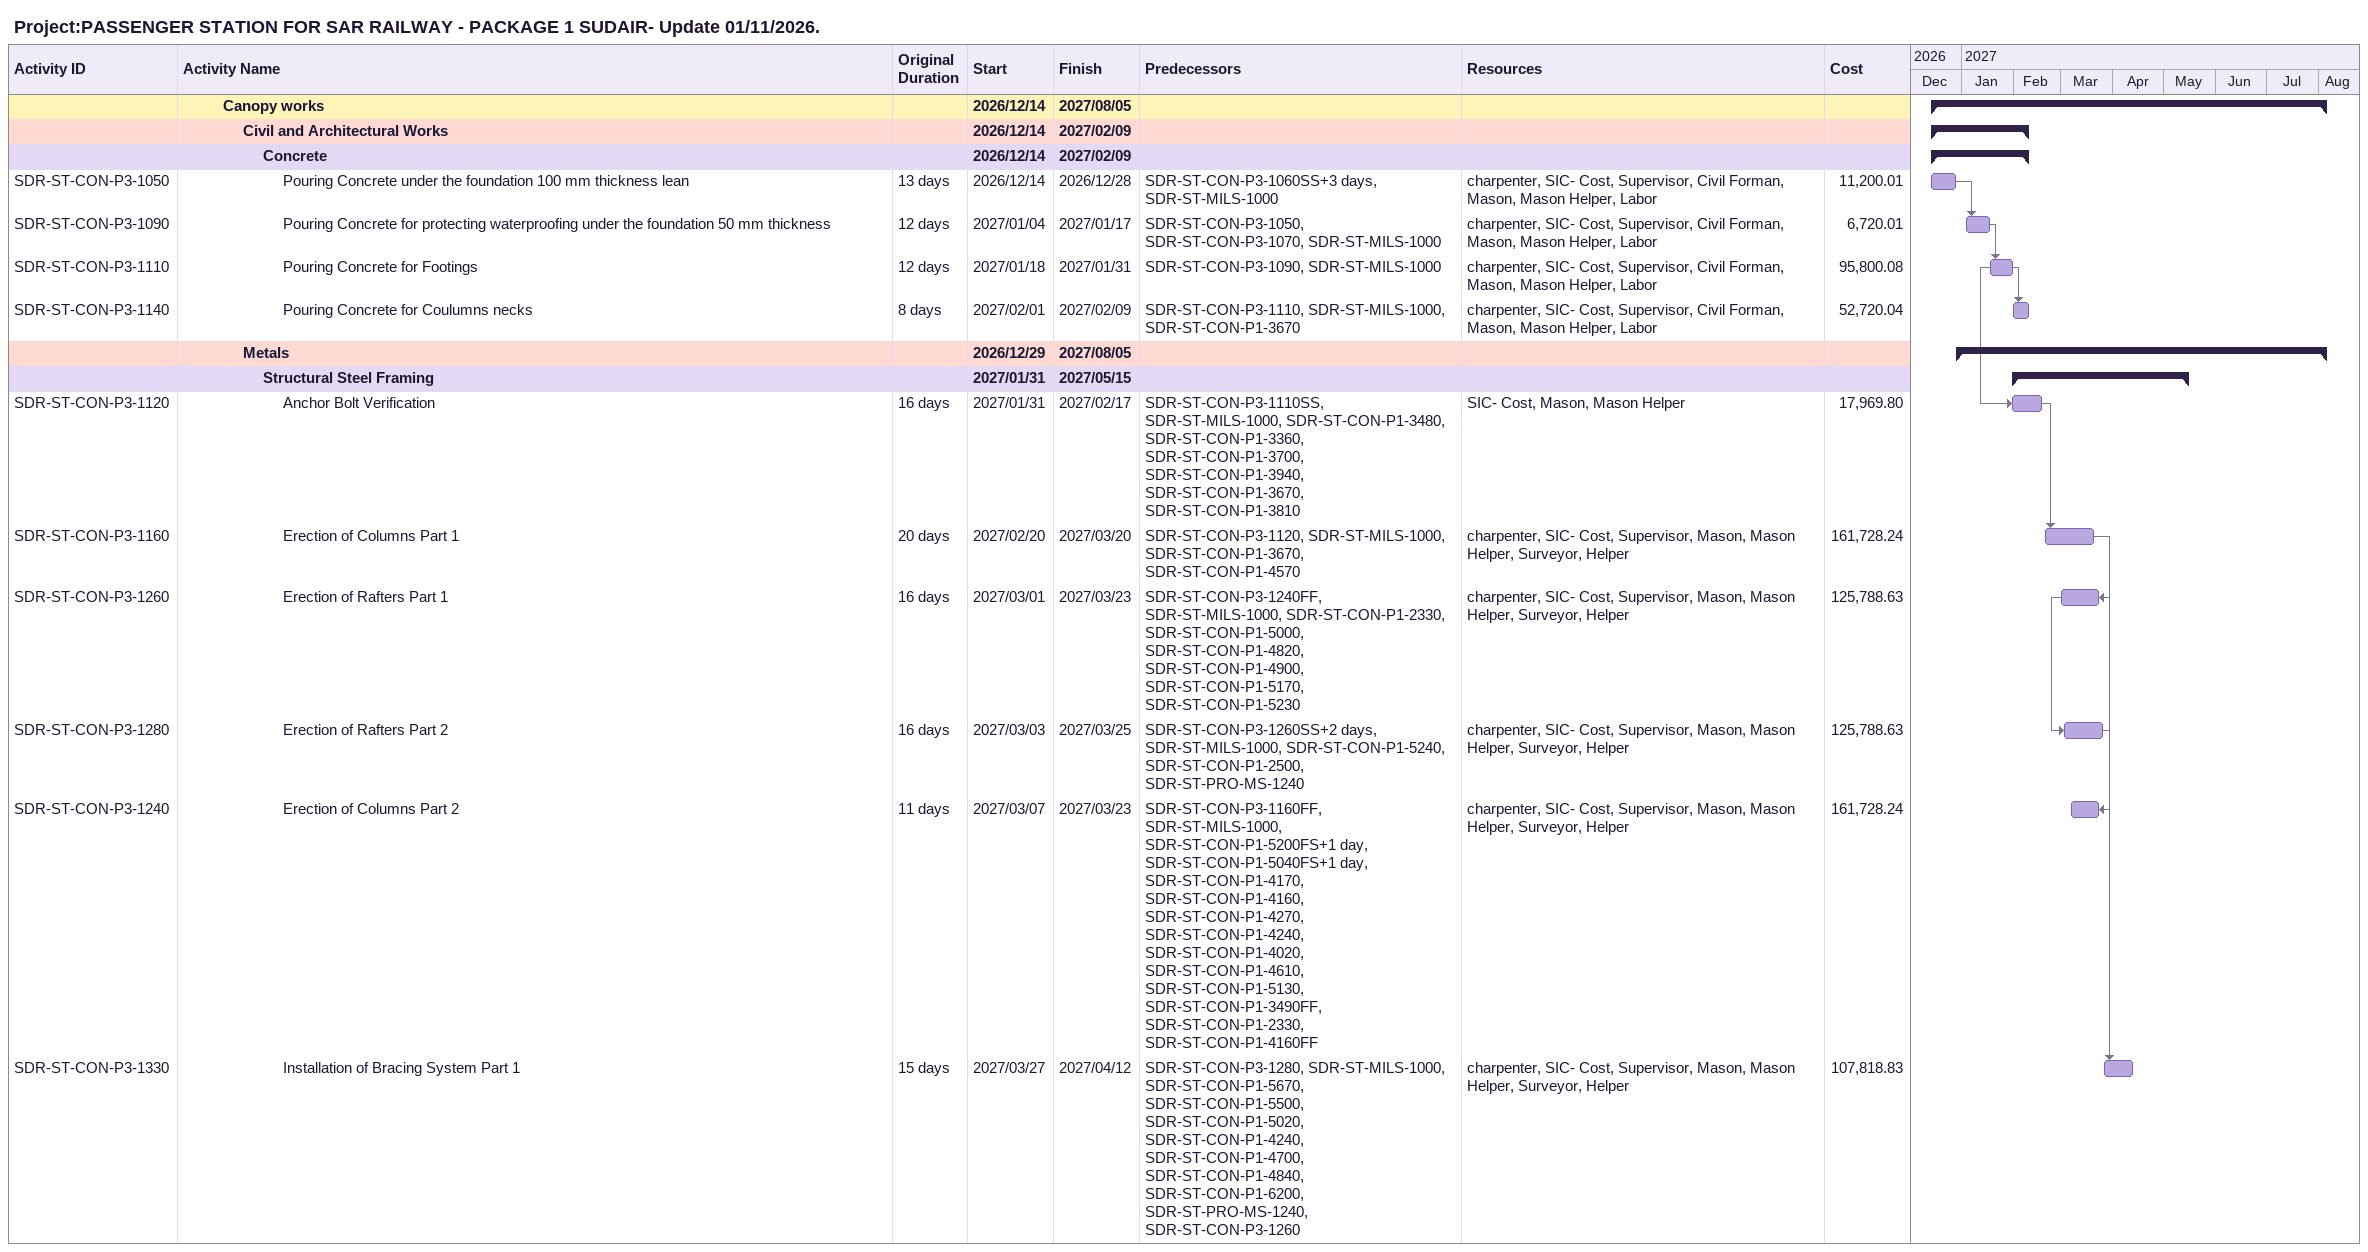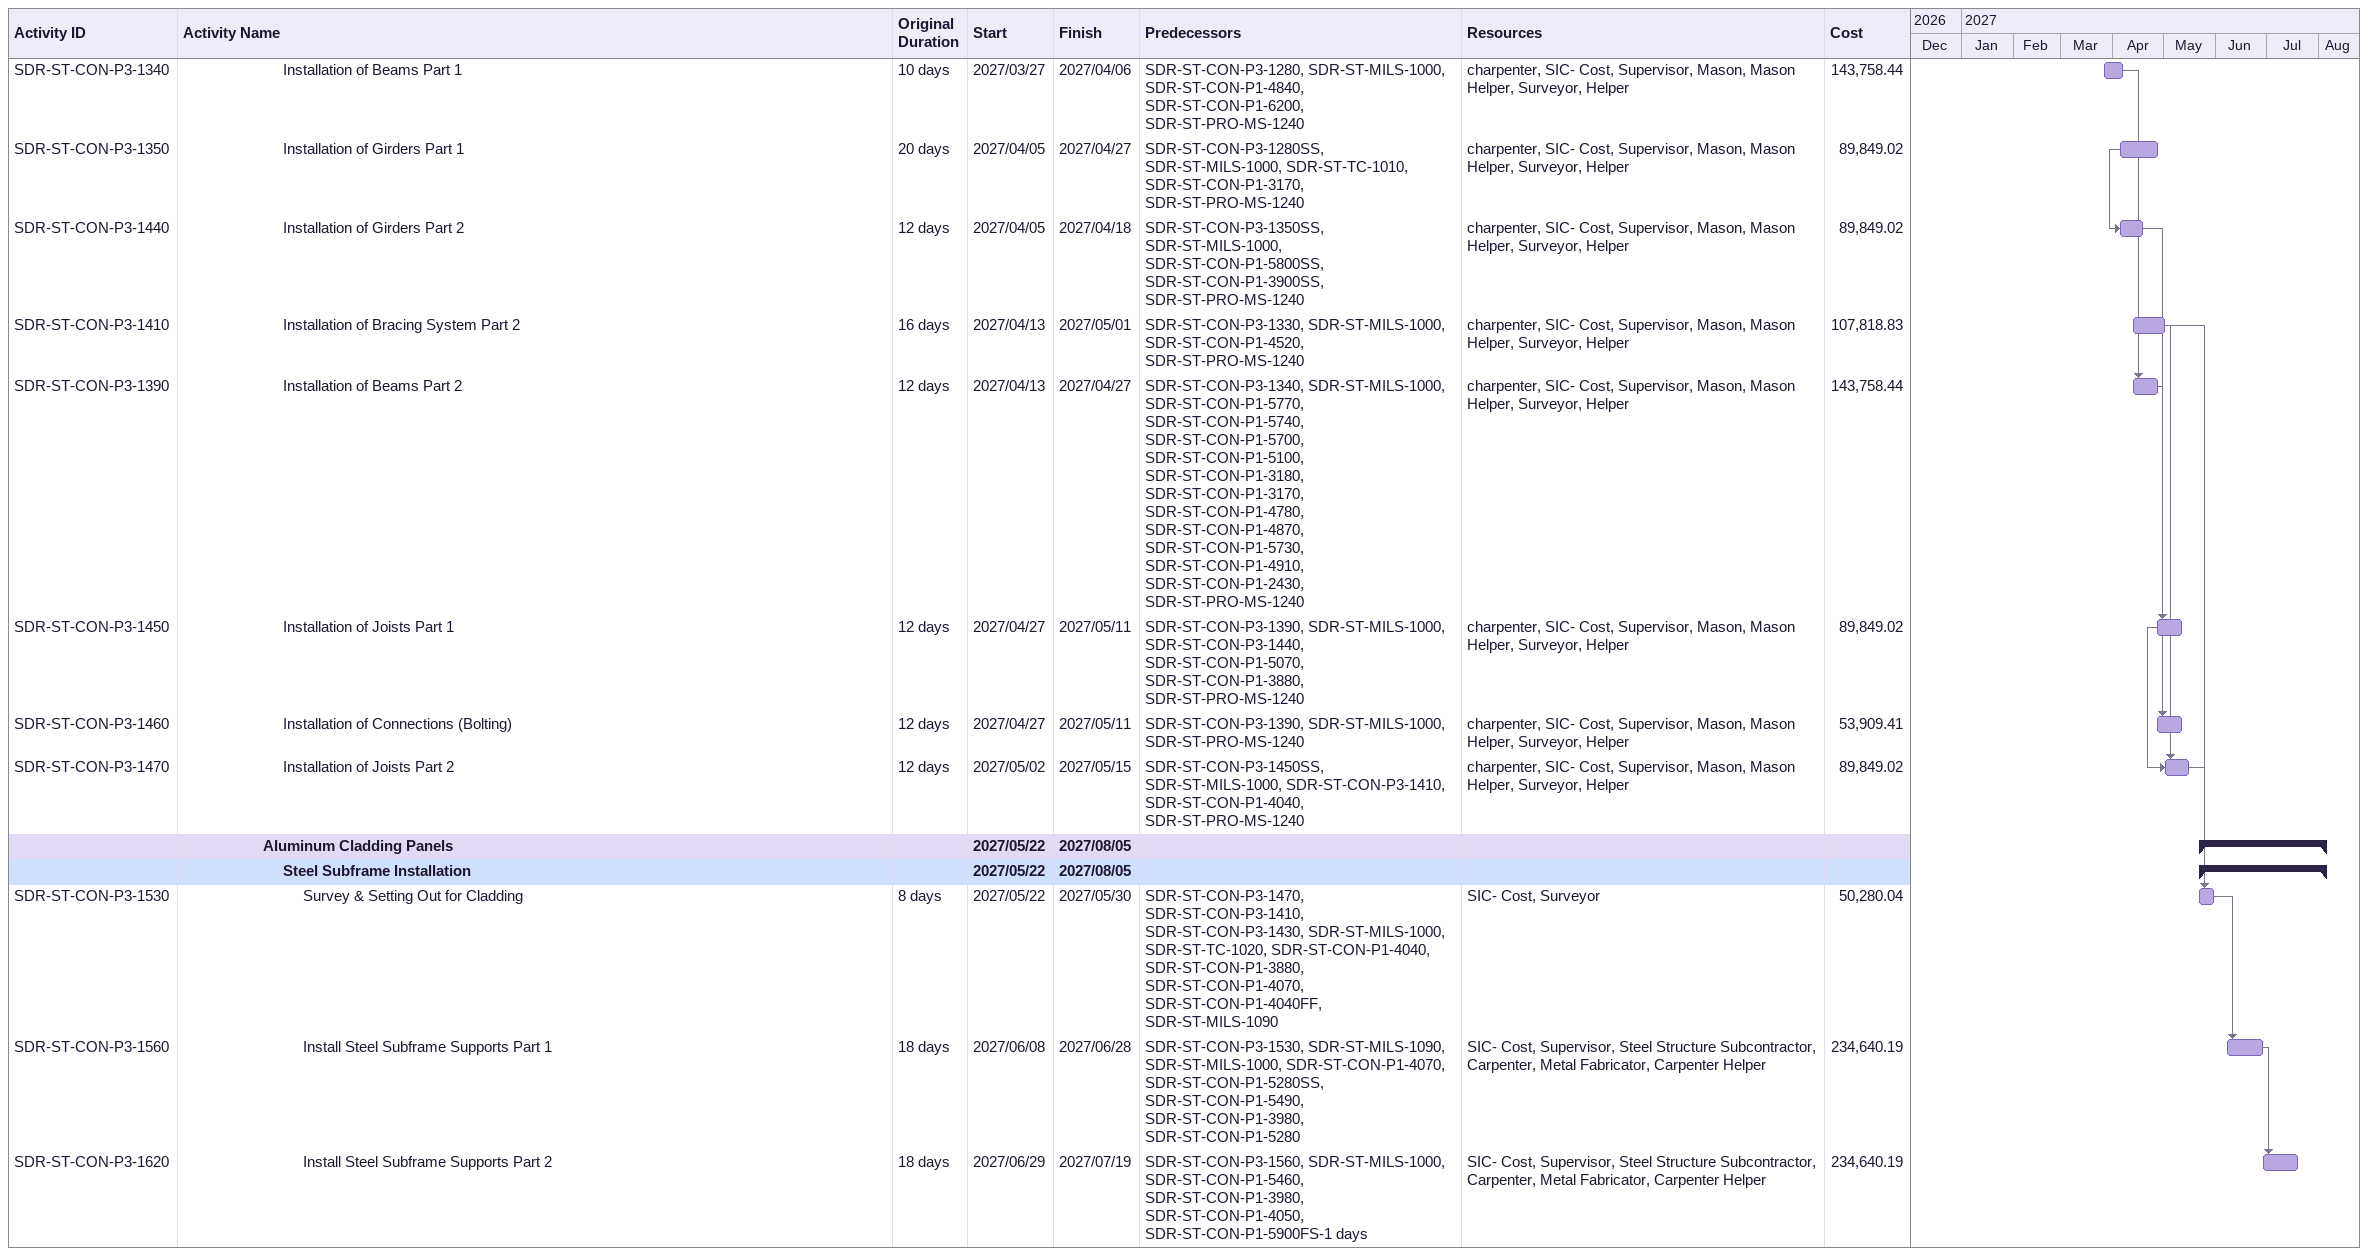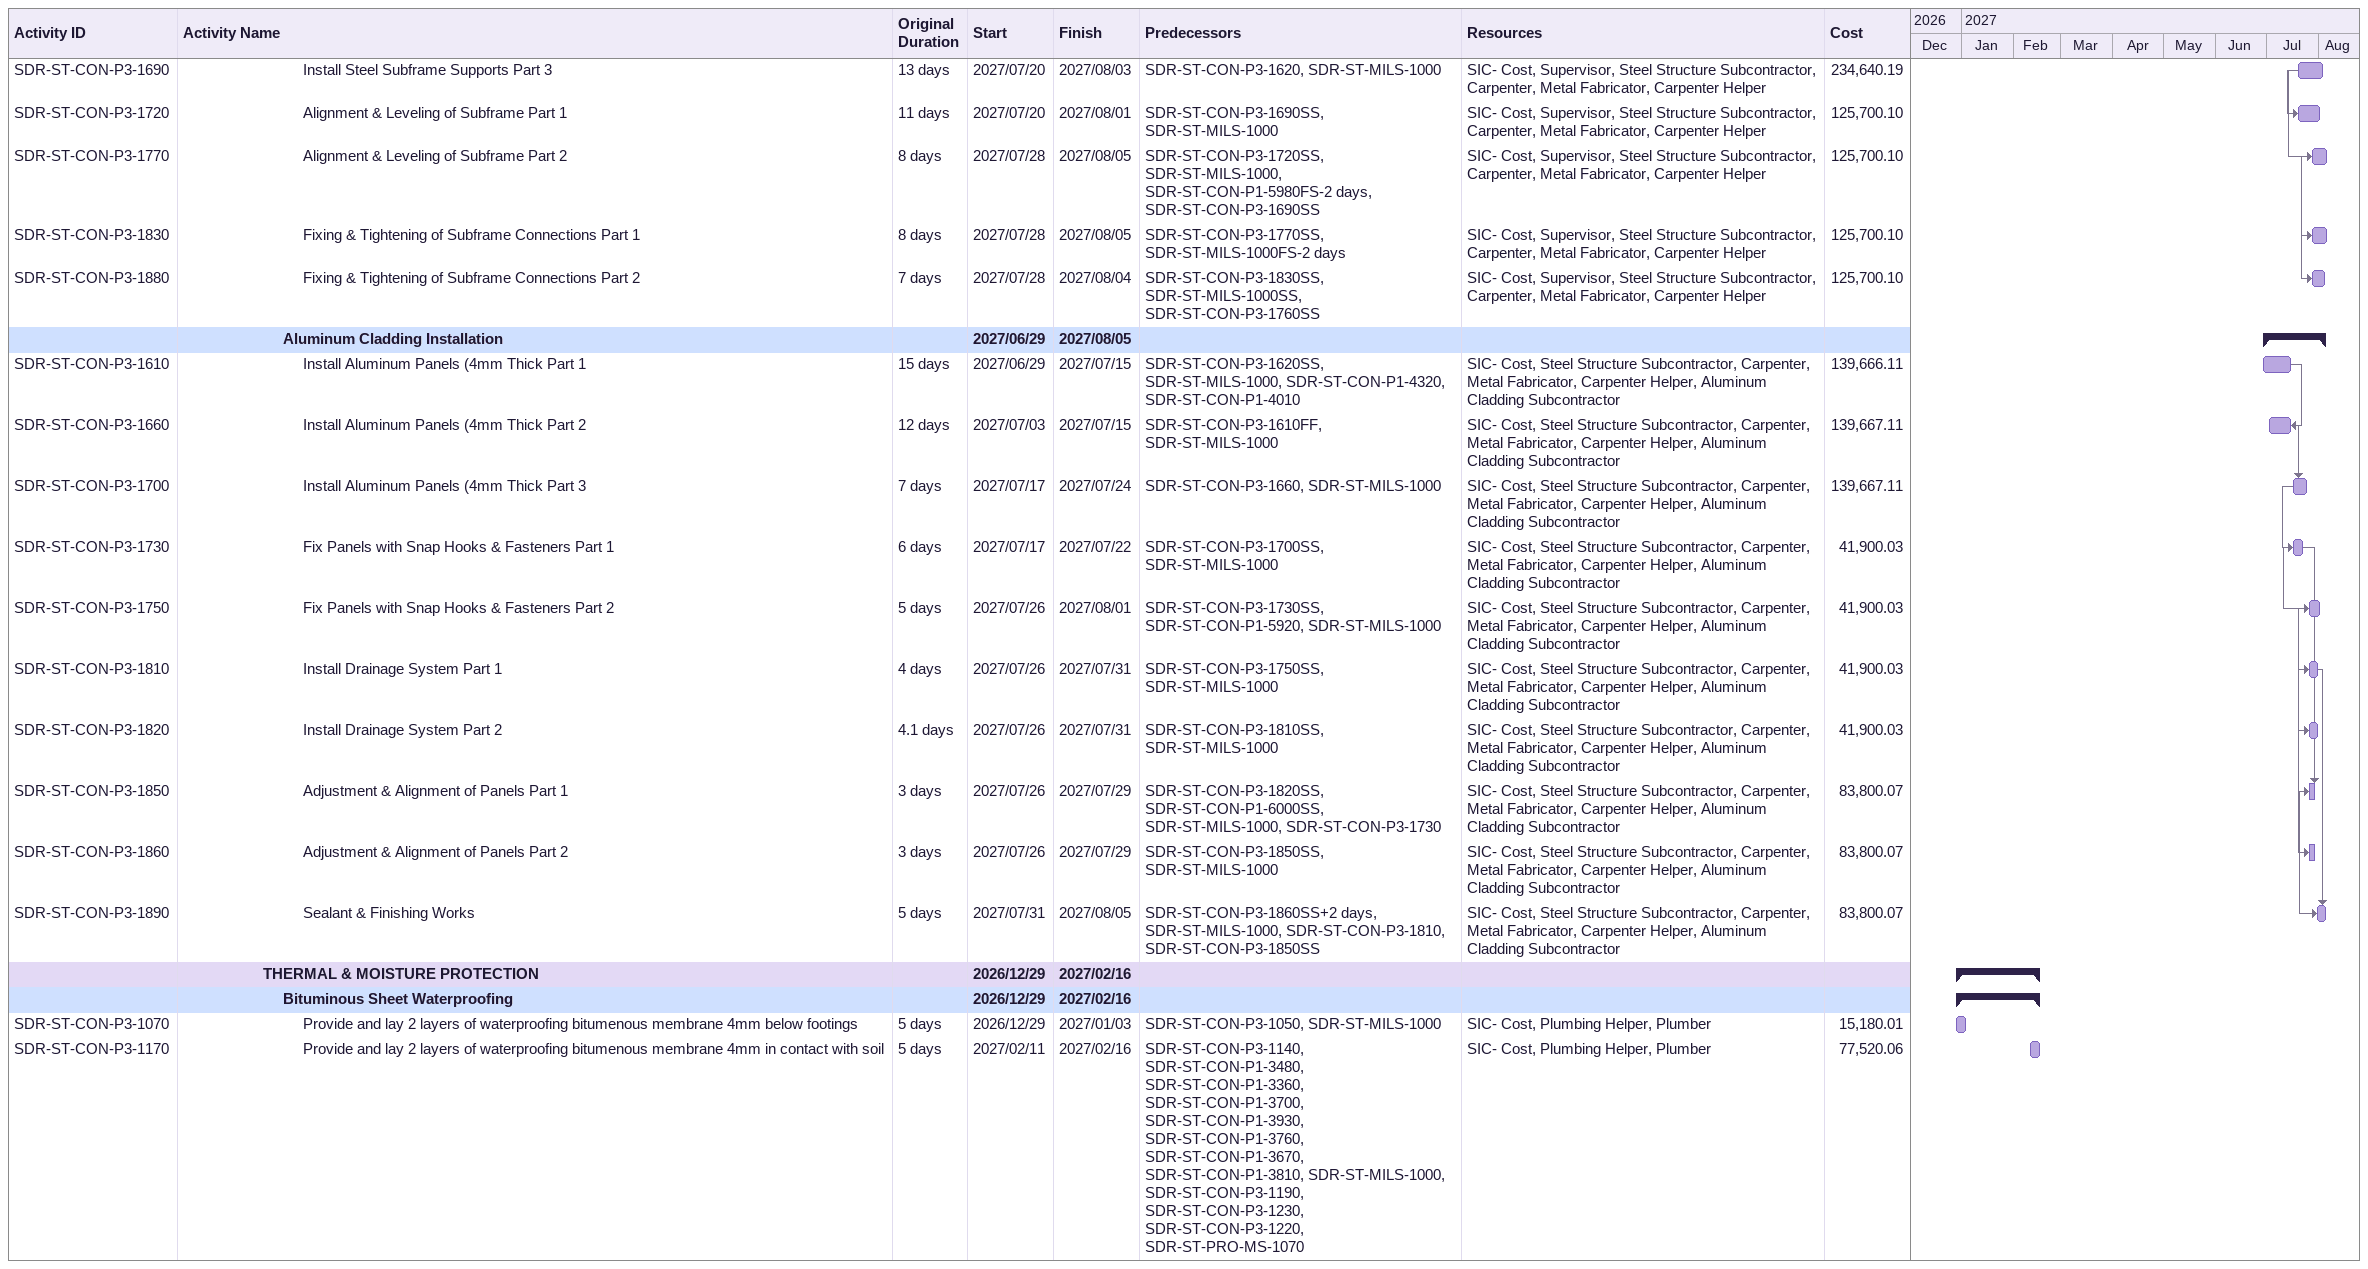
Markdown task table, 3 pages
Project:PASSENGER STATION FOR SAR RAILWAY - PACKAGE 1 SUDAIR- Update 01/11/2026.

| ID | Level | Task | Original duration | Start | Finish | Predecessors | Resources | Cost |
|---|---|---|---|---|---|---|---|---|
|  | 3 | **Canopy works** |  | 2026-12-14 | 2027-08-05 |  |  |  |
|  | 4 | **Civil and Architectural Works** |  | 2026-12-14 | 2027-02-09 |  |  |  |
|  | 5 | **Concrete** |  | 2026-12-14 | 2027-02-09 |  |  |  |
| SDR-ST-CON-P3-1050 | 6 | Pouring Concrete under the foundation 100 mm thickness lean | 13d | 2026-12-14 | 2026-12-28 | SDR-ST-CON-P3-1060SS+3d, SDR-ST-MILS-1000 | charpenter, SIC- Cost, Supervisor, Civil Forman, Mason, Mason Helper, Labor | 11200.01 |
| SDR-ST-CON-P3-1090 | 6 | Pouring Concrete for protecting waterproofing under the foundation 50 mm thickness | 12d | 2027-01-04 | 2027-01-17 | SDR-ST-CON-P3-1050, SDR-ST-CON-P3-1070, SDR-ST-MILS-1000 | charpenter, SIC- Cost, Supervisor, Civil Forman, Mason, Mason Helper, Labor | 6720.01 |
| SDR-ST-CON-P3-1110 | 6 | Pouring Concrete for Footings | 12d | 2027-01-18 | 2027-01-31 | SDR-ST-CON-P3-1090, SDR-ST-MILS-1000 | charpenter, SIC- Cost, Supervisor, Civil Forman, Mason, Mason Helper, Labor | 95800.08 |
| SDR-ST-CON-P3-1140 | 6 | Pouring Concrete for Coulumns necks | 8d | 2027-02-01 | 2027-02-09 | SDR-ST-CON-P3-1110, SDR-ST-MILS-1000, SDR-ST-CON-P1-3670 | charpenter, SIC- Cost, Supervisor, Civil Forman, Mason, Mason Helper, Labor | 52720.04 |
|  | 4 | **Metals** |  | 2026-12-29 | 2027-08-05 |  |  |  |
|  | 5 | **Structural Steel Framing** |  | 2027-01-31 | 2027-05-15 |  |  |  |
| SDR-ST-CON-P3-1120 | 6 | Anchor Bolt Verification | 16d | 2027-01-31 | 2027-02-17 | SDR-ST-CON-P3-1110SS, SDR-ST-MILS-1000, SDR-ST-CON-P1-3480, SDR-ST-CON-P1-3360, SDR-ST-CON-P1-3700, SDR-ST-CON-P1-3940, SDR-ST-CON-P1-3670, SDR-ST-CON-P1-3810 | SIC- Cost, Mason, Mason Helper | 17969.80 |
| SDR-ST-CON-P3-1160 | 6 | Erection of Columns Part 1 | 20d | 2027-02-20 | 2027-03-20 | SDR-ST-CON-P3-1120, SDR-ST-MILS-1000, SDR-ST-CON-P1-3670, SDR-ST-CON-P1-4570 | charpenter, SIC- Cost, Supervisor, Mason, Mason Helper, Surveyor, Helper | 161728.24 |
| SDR-ST-CON-P3-1260 | 6 | Erection of Rafters Part 1 | 16d | 2027-03-01 | 2027-03-23 | SDR-ST-CON-P3-1240FF, SDR-ST-MILS-1000, SDR-ST-CON-P1-2330, SDR-ST-CON-P1-5000, SDR-ST-CON-P1-4820, SDR-ST-CON-P1-4900, SDR-ST-CON-P1-5170, SDR-ST-CON-P1-5230 | charpenter, SIC- Cost, Supervisor, Mason, Mason Helper, Surveyor, Helper | 125788.63 |
| SDR-ST-CON-P3-1280 | 6 | Erection of Rafters Part 2 | 16d | 2027-03-03 | 2027-03-25 | SDR-ST-CON-P3-1260SS+2d, SDR-ST-MILS-1000, SDR-ST-CON-P1-5240, SDR-ST-CON-P1-2500, SDR-ST-PRO-MS-1240 | charpenter, SIC- Cost, Supervisor, Mason, Mason Helper, Surveyor, Helper | 125788.63 |
| SDR-ST-CON-P3-1240 | 6 | Erection of Columns Part 2 | 11d | 2027-03-07 | 2027-03-23 | SDR-ST-CON-P3-1160FF, SDR-ST-MILS-1000, SDR-ST-CON-P1-5200FS+1d, SDR-ST-CON-P1-5040FS+1d, SDR-ST-CON-P1-4170, SDR-ST-CON-P1-4160, SDR-ST-CON-P1-4270, SDR-ST-CON-P1-4240, SDR-ST-CON-P1-4020, SDR-ST-CON-P1-4610, SDR-ST-CON-P1-5130, SDR-ST-CON-P1-3490FF, SDR-ST-CON-P1-2330, SDR-ST-CON-P1-4160FF | charpenter, SIC- Cost, Supervisor, Mason, Mason Helper, Surveyor, Helper | 161728.24 |
| SDR-ST-CON-P3-1330 | 6 | Installation of Bracing System Part 1 | 15d | 2027-03-27 | 2027-04-12 | SDR-ST-CON-P3-1280, SDR-ST-MILS-1000, SDR-ST-CON-P1-5670, SDR-ST-CON-P1-5500, SDR-ST-CON-P1-5020, SDR-ST-CON-P1-4240, SDR-ST-CON-P1-4700, SDR-ST-CON-P1-4840, SDR-ST-CON-P1-6200, SDR-ST-PRO-MS-1240, SDR-ST-CON-P3-1260 | charpenter, SIC- Cost, Supervisor, Mason, Mason Helper, Surveyor, Helper | 107818.83 |
| SDR-ST-CON-P3-1340 | 6 | Installation of Beams Part 1 | 10d | 2027-03-27 | 2027-04-06 | SDR-ST-CON-P3-1280, SDR-ST-MILS-1000, SDR-ST-CON-P1-4840, SDR-ST-CON-P1-6200, SDR-ST-PRO-MS-1240 | charpenter, SIC- Cost, Supervisor, Mason, Mason Helper, Surveyor, Helper | 143758.44 |
| SDR-ST-CON-P3-1350 | 6 | Installation of Girders Part 1 | 20d | 2027-04-05 | 2027-04-27 | SDR-ST-CON-P3-1280SS, SDR-ST-MILS-1000, SDR-ST-TC-1010, SDR-ST-CON-P1-3170, SDR-ST-PRO-MS-1240 | charpenter, SIC- Cost, Supervisor, Mason, Mason Helper, Surveyor, Helper | 89849.02 |
| SDR-ST-CON-P3-1440 | 6 | Installation of Girders Part 2 | 12d | 2027-04-05 | 2027-04-18 | SDR-ST-CON-P3-1350SS, SDR-ST-MILS-1000, SDR-ST-CON-P1-5800SS, SDR-ST-CON-P1-3900SS, SDR-ST-PRO-MS-1240 | charpenter, SIC- Cost, Supervisor, Mason, Mason Helper, Surveyor, Helper | 89849.02 |
| SDR-ST-CON-P3-1410 | 6 | Installation of Bracing System Part 2 | 16d | 2027-04-13 | 2027-05-01 | SDR-ST-CON-P3-1330, SDR-ST-MILS-1000, SDR-ST-CON-P1-4520, SDR-ST-PRO-MS-1240 | charpenter, SIC- Cost, Supervisor, Mason, Mason Helper, Surveyor, Helper | 107818.83 |
| SDR-ST-CON-P3-1390 | 6 | Installation of Beams Part 2 | 12d | 2027-04-13 | 2027-04-27 | SDR-ST-CON-P3-1340, SDR-ST-MILS-1000, SDR-ST-CON-P1-5770, SDR-ST-CON-P1-5740, SDR-ST-CON-P1-5700, SDR-ST-CON-P1-5100, SDR-ST-CON-P1-3180, SDR-ST-CON-P1-3170, SDR-ST-CON-P1-4780, SDR-ST-CON-P1-4870, SDR-ST-CON-P1-5730, SDR-ST-CON-P1-4910, SDR-ST-CON-P1-2430, SDR-ST-PRO-MS-1240 | charpenter, SIC- Cost, Supervisor, Mason, Mason Helper, Surveyor, Helper | 143758.44 |
| SDR-ST-CON-P3-1450 | 6 | Installation of Joists Part 1 | 12d | 2027-04-27 | 2027-05-11 | SDR-ST-CON-P3-1390, SDR-ST-MILS-1000, SDR-ST-CON-P3-1440, SDR-ST-CON-P1-5070, SDR-ST-CON-P1-3880, SDR-ST-PRO-MS-1240 | charpenter, SIC- Cost, Supervisor, Mason, Mason Helper, Surveyor, Helper | 89849.02 |
| SDR-ST-CON-P3-1460 | 6 | Installation of Connections (Bolting) | 12d | 2027-04-27 | 2027-05-11 | SDR-ST-CON-P3-1390, SDR-ST-MILS-1000, SDR-ST-PRO-MS-1240 | charpenter, SIC- Cost, Supervisor, Mason, Mason Helper, Surveyor, Helper | 53909.41 |
| SDR-ST-CON-P3-1470 | 6 | Installation of Joists Part 2 | 12d | 2027-05-02 | 2027-05-15 | SDR-ST-CON-P3-1450SS, SDR-ST-MILS-1000, SDR-ST-CON-P3-1410, SDR-ST-CON-P1-4040, SDR-ST-PRO-MS-1240 | charpenter, SIC- Cost, Supervisor, Mason, Mason Helper, Surveyor, Helper | 89849.02 |
|  | 5 | **Aluminum Cladding Panels** |  | 2027-05-22 | 2027-08-05 |  |  |  |
|  | 6 | **Steel Subframe Installation** |  | 2027-05-22 | 2027-08-05 |  |  |  |
| SDR-ST-CON-P3-1530 | 7 | Survey & Setting Out for Cladding | 8d | 2027-05-22 | 2027-05-30 | SDR-ST-CON-P3-1470, SDR-ST-CON-P3-1410, SDR-ST-CON-P3-1430, SDR-ST-MILS-1000, SDR-ST-TC-1020, SDR-ST-CON-P1-4040, SDR-ST-CON-P1-3880, SDR-ST-CON-P1-4070, SDR-ST-CON-P1-4040FF, SDR-ST-MILS-1090 | SIC- Cost, Surveyor | 50280.04 |
| SDR-ST-CON-P3-1560 | 7 | Install Steel Subframe Supports Part 1 | 18d | 2027-06-08 | 2027-06-28 | SDR-ST-CON-P3-1530, SDR-ST-MILS-1090, SDR-ST-MILS-1000, SDR-ST-CON-P1-4070, SDR-ST-CON-P1-5280SS, SDR-ST-CON-P1-5490, SDR-ST-CON-P1-3980, SDR-ST-CON-P1-5280 | SIC- Cost, Supervisor, Steel Structure Subcontractor, Carpenter, Metal Fabricator, Carpenter Helper | 234640.19 |
| SDR-ST-CON-P3-1620 | 7 | Install Steel Subframe Supports Part 2 | 18d | 2027-06-29 | 2027-07-19 | SDR-ST-CON-P3-1560, SDR-ST-MILS-1000, SDR-ST-CON-P1-5460, SDR-ST-CON-P1-3980, SDR-ST-CON-P1-4050, SDR-ST-CON-P1-5900FS-1d | SIC- Cost, Supervisor, Steel Structure Subcontractor, Carpenter, Metal Fabricator, Carpenter Helper | 234640.19 |
| SDR-ST-CON-P3-1690 | 7 | Install Steel Subframe Supports Part 3 | 13d | 2027-07-20 | 2027-08-03 | SDR-ST-CON-P3-1620, SDR-ST-MILS-1000 | SIC- Cost, Supervisor, Steel Structure Subcontractor, Carpenter, Metal Fabricator, Carpenter Helper | 234640.19 |
| SDR-ST-CON-P3-1720 | 7 | Alignment & Leveling of Subframe Part 1 | 11d | 2027-07-20 | 2027-08-01 | SDR-ST-CON-P3-1690SS, SDR-ST-MILS-1000 | SIC- Cost, Supervisor, Steel Structure Subcontractor, Carpenter, Metal Fabricator, Carpenter Helper | 125700.10 |
| SDR-ST-CON-P3-1770 | 7 | Alignment & Leveling of Subframe Part 2 | 8d | 2027-07-28 | 2027-08-05 | SDR-ST-CON-P3-1720SS, SDR-ST-MILS-1000, SDR-ST-CON-P1-5980FS-2d, SDR-ST-CON-P3-1690SS | SIC- Cost, Supervisor, Steel Structure Subcontractor, Carpenter, Metal Fabricator, Carpenter Helper | 125700.10 |
| SDR-ST-CON-P3-1830 | 7 | Fixing & Tightening of Subframe Connections Part 1 | 8d | 2027-07-28 | 2027-08-05 | SDR-ST-CON-P3-1770SS, SDR-ST-MILS-1000FS-2d | SIC- Cost, Supervisor, Steel Structure Subcontractor, Carpenter, Metal Fabricator, Carpenter Helper | 125700.10 |
| SDR-ST-CON-P3-1880 | 7 | Fixing & Tightening of Subframe Connections Part 2 | 7d | 2027-07-28 | 2027-08-04 | SDR-ST-CON-P3-1830SS, SDR-ST-MILS-1000SS, SDR-ST-CON-P3-1760SS | SIC- Cost, Supervisor, Steel Structure Subcontractor, Carpenter, Metal Fabricator, Carpenter Helper | 125700.10 |
|  | 6 | **Aluminum Cladding Installation** |  | 2027-06-29 | 2027-08-05 |  |  |  |
| SDR-ST-CON-P3-1610 | 7 | Install Aluminum Panels (4mm Thick Part 1 | 15d | 2027-06-29 | 2027-07-15 | SDR-ST-CON-P3-1620SS, SDR-ST-MILS-1000, SDR-ST-CON-P1-4320, SDR-ST-CON-P1-4010 | SIC- Cost, Steel Structure Subcontractor, Carpenter, Metal Fabricator, Carpenter Helper, Aluminum Cladding Subcontractor | 139666.11 |
| SDR-ST-CON-P3-1660 | 7 | Install Aluminum Panels (4mm Thick Part 2 | 12d | 2027-07-03 | 2027-07-15 | SDR-ST-CON-P3-1610FF, SDR-ST-MILS-1000 | SIC- Cost, Steel Structure Subcontractor, Carpenter, Metal Fabricator, Carpenter Helper, Aluminum Cladding Subcontractor | 139667.11 |
| SDR-ST-CON-P3-1700 | 7 | Install Aluminum Panels (4mm Thick Part 3 | 7d | 2027-07-17 | 2027-07-24 | SDR-ST-CON-P3-1660, SDR-ST-MILS-1000 | SIC- Cost, Steel Structure Subcontractor, Carpenter, Metal Fabricator, Carpenter Helper, Aluminum Cladding Subcontractor | 139667.11 |
| SDR-ST-CON-P3-1730 | 7 | Fix Panels with Snap Hooks & Fasteners Part 1 | 6d | 2027-07-17 | 2027-07-22 | SDR-ST-CON-P3-1700SS, SDR-ST-MILS-1000 | SIC- Cost, Steel Structure Subcontractor, Carpenter, Metal Fabricator, Carpenter Helper, Aluminum Cladding Subcontractor | 41900.03 |
| SDR-ST-CON-P3-1750 | 7 | Fix Panels with Snap Hooks & Fasteners Part 2 | 5d | 2027-07-26 | 2027-08-01 | SDR-ST-CON-P3-1730SS, SDR-ST-CON-P1-5920, SDR-ST-MILS-1000 | SIC- Cost, Steel Structure Subcontractor, Carpenter, Metal Fabricator, Carpenter Helper, Aluminum Cladding Subcontractor | 41900.03 |
| SDR-ST-CON-P3-1810 | 7 | Install Drainage System Part 1 | 4d | 2027-07-26 | 2027-07-31 | SDR-ST-CON-P3-1750SS, SDR-ST-MILS-1000 | SIC- Cost, Steel Structure Subcontractor, Carpenter, Metal Fabricator, Carpenter Helper, Aluminum Cladding Subcontractor | 41900.03 |
| SDR-ST-CON-P3-1820 | 7 | Install Drainage System Part 2 | 4.1d | 2027-07-26 | 2027-07-31 | SDR-ST-CON-P3-1810SS, SDR-ST-MILS-1000 | SIC- Cost, Steel Structure Subcontractor, Carpenter, Metal Fabricator, Carpenter Helper, Aluminum Cladding Subcontractor | 41900.03 |
| SDR-ST-CON-P3-1850 | 7 | Adjustment & Alignment of Panels Part 1 | 3d | 2027-07-26 | 2027-07-29 | SDR-ST-CON-P3-1820SS, SDR-ST-CON-P1-6000SS, SDR-ST-MILS-1000, SDR-ST-CON-P3-1730 | SIC- Cost, Steel Structure Subcontractor, Carpenter, Metal Fabricator, Carpenter Helper, Aluminum Cladding Subcontractor | 83800.07 |
| SDR-ST-CON-P3-1860 | 7 | Adjustment & Alignment of Panels Part 2 | 3d | 2027-07-26 | 2027-07-29 | SDR-ST-CON-P3-1850SS, SDR-ST-MILS-1000 | SIC- Cost, Steel Structure Subcontractor, Carpenter, Metal Fabricator, Carpenter Helper, Aluminum Cladding Subcontractor | 83800.07 |
| SDR-ST-CON-P3-1890 | 7 | Sealant & Finishing Works | 5d | 2027-07-31 | 2027-08-05 | SDR-ST-CON-P3-1860SS+2d, SDR-ST-MILS-1000, SDR-ST-CON-P3-1810, SDR-ST-CON-P3-1850SS | SIC- Cost, Steel Structure Subcontractor, Carpenter, Metal Fabricator, Carpenter Helper, Aluminum Cladding Subcontractor | 83800.07 |
|  | 5 | **THERMAL & MOISTURE PROTECTION** |  | 2026-12-29 | 2027-02-16 |  |  |  |
|  | 6 | **Bituminous Sheet Waterproofing** |  | 2026-12-29 | 2027-02-16 |  |  |  |
| SDR-ST-CON-P3-1070 | 7 | Provide and lay 2 layers of waterproofing bitumenous membrane 4mm below footings | 5d | 2026-12-29 | 2027-01-03 | SDR-ST-CON-P3-1050, SDR-ST-MILS-1000 | SIC- Cost, Plumbing Helper, Plumber | 15180.01 |
| SDR-ST-CON-P3-1170 | 7 | Provide and lay 2 layers of waterproofing bitumenous membrane 4mm in contact with soil | 5d | 2027-02-11 | 2027-02-16 | SDR-ST-CON-P3-1140, SDR-ST-CON-P1-3480, SDR-ST-CON-P1-3360, SDR-ST-CON-P1-3700, SDR-ST-CON-P1-3930, SDR-ST-CON-P1-3760, SDR-ST-CON-P1-3670, SDR-ST-CON-P1-3810, SDR-ST-MILS-1000, SDR-ST-CON-P3-1190, SDR-ST-CON-P3-1230, SDR-ST-CON-P3-1220, SDR-ST-PRO-MS-1070 | SIC- Cost, Plumbing Helper, Plumber | 77520.06 |
